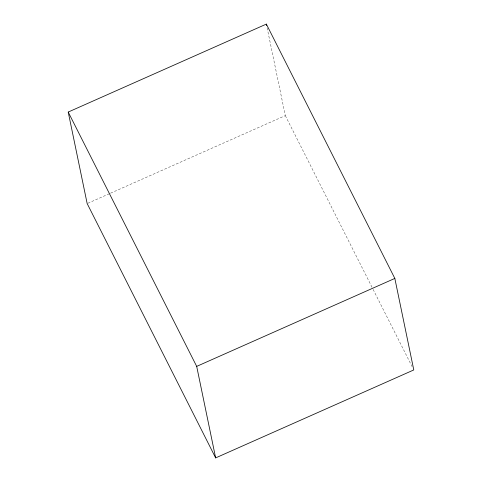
<?xml version="1.0" encoding="UTF-8"?>
<svg xmlns="http://www.w3.org/2000/svg" width="482" height="482" viewBox="0 0 482 482"><rect width="100%" height="100%" fill="white"/><g stroke="black" fill="none" stroke-linecap="round" stroke-linejoin="round"><path stroke-width="0.36" stroke-dasharray="2.41 1.81" d="M87.857 203.271L109.872 193.499M110.559 193.192L285.308 115.62L266.811 26.299M285.308 115.62L372.767 288.748M373.11 289.417L412.092 366.585"/><path stroke-width="0.72" d="M68.215 112.059L266.353 24.1L394.836 278.421L413.785 369.941L215.647 457.9L87.164 203.579L68.215 112.059L196.692 366.38L215.647 457.9M196.692 366.38L394.836 278.421M266.353 24.1L266.66 25.564"/></g></svg>
